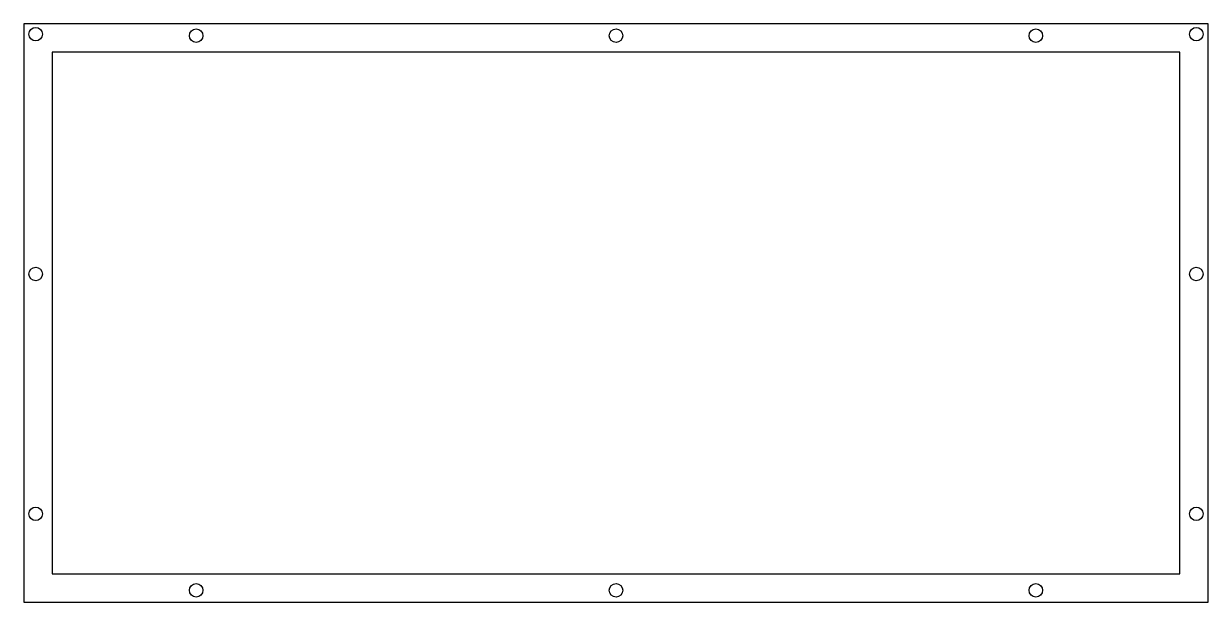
# Model space of a CAD drawing. Header units: metres. Extents: x 0 to 395, y 0 to 193.
import ezdxf

# ---------------------------------------------------------------- set-up
doc = ezdxf.new("R2010")
doc.units = ezdxf.units.M

msp = doc.modelspace()

# ---------------------------------------------------------------- linework, layer by layer
for points in [[(0, 0), (395, 0), (395, 193), (0, 193)], [(9.5, 9.5), (385.5, 9.5), (385.5, 183.5), (9.5, 183.5)]]:
    msp.add_lwpolyline(points, close=True)
for centre in [(4, 189.5), (57.5, 189), (197.5, 189), (337.5, 189), (391, 189.5), (4, 109.5), (391, 109.5), (4, 29.5), (391, 29.5), (57.5, 4), (197.5, 4), (337.5, 4)]:
    msp.add_circle(centre, 2.25)

doc.saveas('drawing.dxf')
